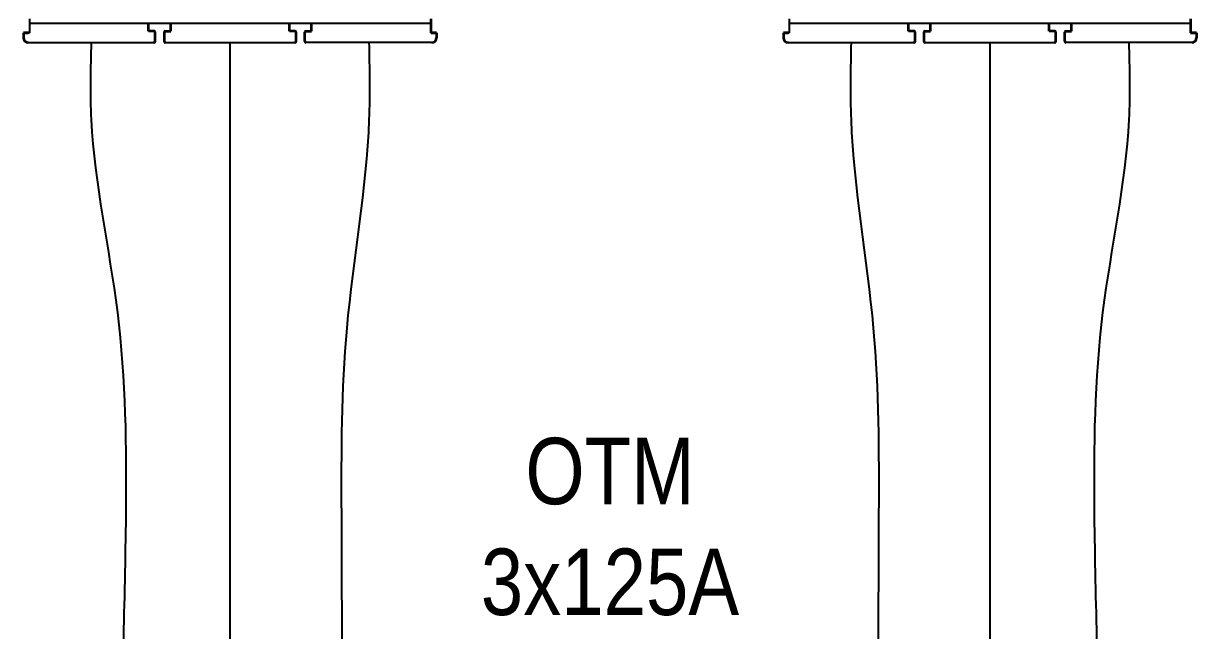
# Model space of a CAD drawing. Header units: millimetres. Extents: x 0 to 840, y -1485 to 297.
# Drawn here: x 70.89 to 95.59, y -1299.12 to -1286.33 of the extents above; entities that cross this region are included whole.
import ezdxf

# ---------------------------------------------------------------- set-up
doc = ezdxf.new("R2010")
doc.units = ezdxf.units.MM
doc.styles.get("Standard").update_dxf_attribs({"font": 'arial.ttf'})

# ---------------------------------------------------------------- blocks, each defined once
blk = doc.blocks.new('XT2_3P ABB')
for p, q in [((-4.225, 0.5), (-4.225, 0.2)), ((4.225, 0.4), (-4.225, 0.4)), ((-4.25, 0), (-1.599, 0)), ((4.25, 0), (1.599, 0)), ((-1.365, 0), (1.365, 0))]:
    blk.add_line(p, q)
at = {"lineweight": 35, "ltscale": 0.075}
blk.add_line((4.225, 0.5), (4.225, 0.2), dxfattribs=at)
at = {"lineweight": 35, "ltscale": 0.025}
for p, q in [((4.225, 0.5), (4.225, 0.4)), ((-4.35, 0.2), (-4.25, 0.2)), ((-4.35, 0.2), (-4.35, 0.1)), ((4.35, 0.2), (4.25, 0.2)), ((4.35, 0.2), (4.35, 0.1))]:
    blk.add_line(p, q, dxfattribs=at)
at = {"color": 7, "lineweight": 35, "ltscale": 0.04}
for p, q in [((-1.714, 0.24), (-1.714, 0.4)), ((-1.25, 0.24), (-1.25, 0.4)), ((1.25, 0.24), (1.25, 0.4)), ((1.714, 0.24), (1.714, 0.4))]:
    blk.add_line(p, q, dxfattribs=at)
at = {"lineweight": 35, "ltscale": 0.05}
blk.add_line((4.225, 0.4), (4.225, 0.2), dxfattribs=at)
at = {"lineweight": 35, "ltscale": 0.03125}
for p, q in [((-4.225, 0.2), (-4.35, 0.2)), ((4.225, 0.2), (4.35, 0.2))]:
    blk.add_line(p, q, dxfattribs=at)
at = {"lineweight": 35, "ltscale": 0.00625}
for p, q in [((-4.225, 0.2), (-4.25, 0.2)), ((4.225, 0.2), (4.25, 0.2))]:
    blk.add_line(p, q, dxfattribs=at)
at = {"color": 7, "lineweight": 35, "ltscale": 0.02875}
for p, q in [((-1.599, 0.24), (-1.714, 0.24)), ((-1.365, 0.24), (-1.25, 0.24)), ((1.365, 0.24), (1.25, 0.24)), ((1.599, 0.24), (1.714, 0.24))]:
    blk.add_line(p, q, dxfattribs=at)
at = {"color": 7, "lineweight": 35, "ltscale": 0.0475}
for p, q in [((-1.574, 0.025), (-1.574, 0.215)), ((-1.39, 0.215), (-1.39, 0.025)), ((1.39, 0.025), (1.39, 0.215)), ((1.574, 0.025), (1.574, 0.215))]:
    blk.add_line(p, q, dxfattribs=at)
at = {"lineweight": 35}
for centre, start, end in [((-4.25, 0.1), 180, 270), ((-4.25, 0.1), 180, 270), ((4.25, 0.1), 270, 0), ((4.25, 0.1), 270, 0)]:
    blk.add_arc(centre, 0.1, start, end, dxfattribs=at)
at = {"color": 7, "lineweight": 35}
for centre, start, end in [((-1.599, 0.215), 0, 90), ((-1.599, 0.025), 270, 0), ((-1.365, 0.215), 90, 180), ((-1.365, 0.025), 180, 270), ((1.365, 0.215), 0, 90), ((1.365, 0.025), 270, 0), ((1.599, 0.215), 90, 180), ((1.599, 0.025), 180, 270)]:
    blk.add_arc(centre, 0.025, start, end, dxfattribs=at)

msp = doc.modelspace()

# ---------------------------------------------------------------- linework, layer by layer
at = {"color": 1}
for p, q in [((75.2379, -1299.4295), (75.2379, -1286.7295)), ((91.2383, -1286.7295), (91.2383, -1299.4295))]:
    msp.add_line(p, q, dxfattribs=at)
for points in [[(72.3133, -1286.7295), (72.3133, -1288.3543), (72.8647, -1292.4153), (73.042, -1296.6864), (72.9881, -1299.4295)], [(78.1625, -1286.7295), (78.1625, -1288.3543), (77.6939, -1292.7511), (77.5812, -1296.6617), (77.5931, -1299.4295)], [(88.3137, -1286.7295), (88.3137, -1288.3543), (88.7823, -1292.7511), (88.895, -1296.6617), (88.8831, -1299.4295)], [(94.1629, -1286.7295), (94.1629, -1288.3543), (93.6116, -1292.4153), (93.4342, -1296.6864), (93.4881, -1299.4295)]]:
    msp.add_spline(points, degree=3, dxfattribs=at)

# ---------------------------------------------------------------- block references
for p in [(75.2379, -1286.7295), (91.2383, -1286.7295)]:
    msp.add_blockref('XT2_3P ABB', p)

# ---------------------------------------------------------------- texts
at = {"insert": (83.2381, -1296.9341), "char_height": 1.4, "width": 11.688192, "attachment_point": 5}
msp.add_mtext('{\\fArial Narrow|b0|i0|c0|p34;OTM\\P3x125A}', dxfattribs=at)

doc.saveas('drawing.dxf')
